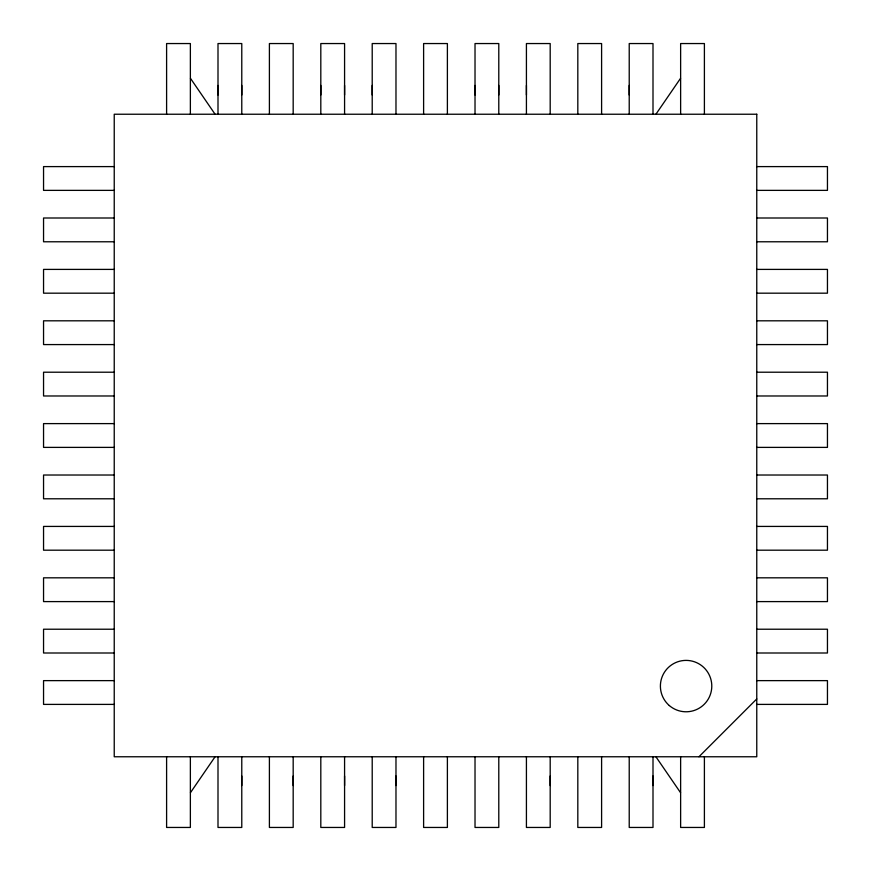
<?xml version="1.0" encoding="UTF-8"?>
<svg xmlns="http://www.w3.org/2000/svg" width="871" height="871" viewBox="0 0 871 871"><rect width="100%" height="100%" fill="white"/><g stroke="black" fill="none" stroke-linecap="round" stroke-linejoin="round"><path stroke-width="1.31" d="M218 114.232L218 85.434M241.779 785.566L241.779 756.768M241.779 114.232L241.779 85.434M293.179 785.566L293.179 756.768M320.811 114.232L320.811 85.434M344.578 785.566L344.578 756.768M344.578 114.232L344.578 85.434M372.211 114.232L372.211 85.434M395.978 785.566L395.978 756.768M475.022 114.232L475.022 85.434M498.789 114.232L498.789 85.434M526.422 114.232L526.422 85.434M550.189 785.566L550.189 756.768M629.221 114.232L629.221 85.434M653 785.566L653 756.768M190.455 792.675L215.083 756.768M655.917 114.232L680.545 78.325M698.945 756.768L756.768 698.945M114.232 166.601L43.55 166.601L43.55 190.368L114.232 190.368M756.768 166.601L827.45 166.601L827.45 190.368L756.768 190.368M114.232 218L43.55 218L43.55 241.779L114.232 241.779M756.768 218L827.45 218L827.45 241.779L756.768 241.779M114.232 269.4L43.55 269.4L43.55 293.179L114.232 293.179M756.768 269.4L827.45 269.4L827.45 293.179L756.768 293.179M114.232 320.811L43.55 320.811L43.55 344.578L114.232 344.578M756.768 320.811L827.45 320.811L827.45 344.578L756.768 344.578M114.232 372.211L43.55 372.211L43.55 395.978L114.232 395.978M756.768 372.211L827.45 372.211L827.45 395.978L756.768 395.978M114.232 423.611L43.55 423.611L43.55 447.389L114.232 447.389M756.768 423.611L827.45 423.611L827.45 447.389L756.768 447.389M114.232 475.022L43.55 475.022L43.55 498.789L114.232 498.789M756.768 475.022L827.45 475.022L827.45 498.789L756.768 498.789M114.232 526.422L43.55 526.422L43.55 550.189L114.232 550.189M756.768 526.422L827.45 526.422L827.45 550.189L756.768 550.189M114.232 577.821L43.55 577.821L43.55 601.6L114.232 601.6M756.768 577.821L827.45 577.821L827.45 601.6L756.768 601.6M114.232 629.221L43.55 629.221L43.55 653L114.232 653M756.768 629.221L827.45 629.221L827.45 653L756.768 653M114.232 680.632L43.55 680.632L43.55 704.399L114.232 704.399M756.768 680.632L827.45 680.632L827.45 704.399L756.768 704.399M190.455 78.325L215.083 114.232M655.917 756.768L680.545 792.675M704.399 114.232L704.399 43.55L680.632 43.55L680.632 114.232M704.399 756.768L704.399 827.45L680.632 827.45L680.632 756.768M653 114.232L653 43.55L629.221 43.55L629.221 94.983M653 776.017L653 827.45L629.221 827.45L629.221 756.768M601.6 114.232L601.6 43.55L577.821 43.55L577.821 114.232M601.6 756.768L601.6 827.45L577.821 827.45L577.821 756.768M550.189 114.232L550.189 43.55L526.422 43.55L526.422 94.983M550.189 776.017L550.189 827.45L526.422 827.45L526.422 756.768M498.789 94.983L498.789 43.55L475.022 43.55L475.022 94.983M498.789 756.768L498.789 827.45L475.022 827.45L475.022 756.768M447.389 114.232L447.389 43.55L423.611 43.55L423.611 114.232M447.389 756.768L447.389 827.45L423.611 827.45L423.611 756.768M395.978 114.232L395.978 43.55L372.211 43.55L372.211 94.983M395.978 776.017L395.978 827.45L372.211 827.45L372.211 756.768M344.578 94.983L344.578 43.55L320.811 43.55L320.811 94.983M344.578 776.017L344.578 827.45L320.811 827.45L320.811 756.768M293.179 114.232L293.179 43.55L269.4 43.55L269.4 114.232M293.179 776.017L293.179 827.45L269.4 827.45L269.4 756.768M241.779 94.983L241.779 43.55L218 43.55L218 94.983M241.779 776.017L241.779 827.45L218 827.45L218 756.768M190.368 114.232L190.368 43.55L166.601 43.55L166.601 114.232M190.368 756.768L190.368 827.45L166.601 827.45L166.601 756.768M756.768 114.232L114.232 114.232L114.232 756.768L756.768 756.768L756.768 114.232M669.298 705.543A25.705 25.705 0 0 0 711.335 690.91A25.705 25.705 0 0 0 677.638 661.818A25.705 25.705 0 0 0 669.298 705.543"/></g></svg>
